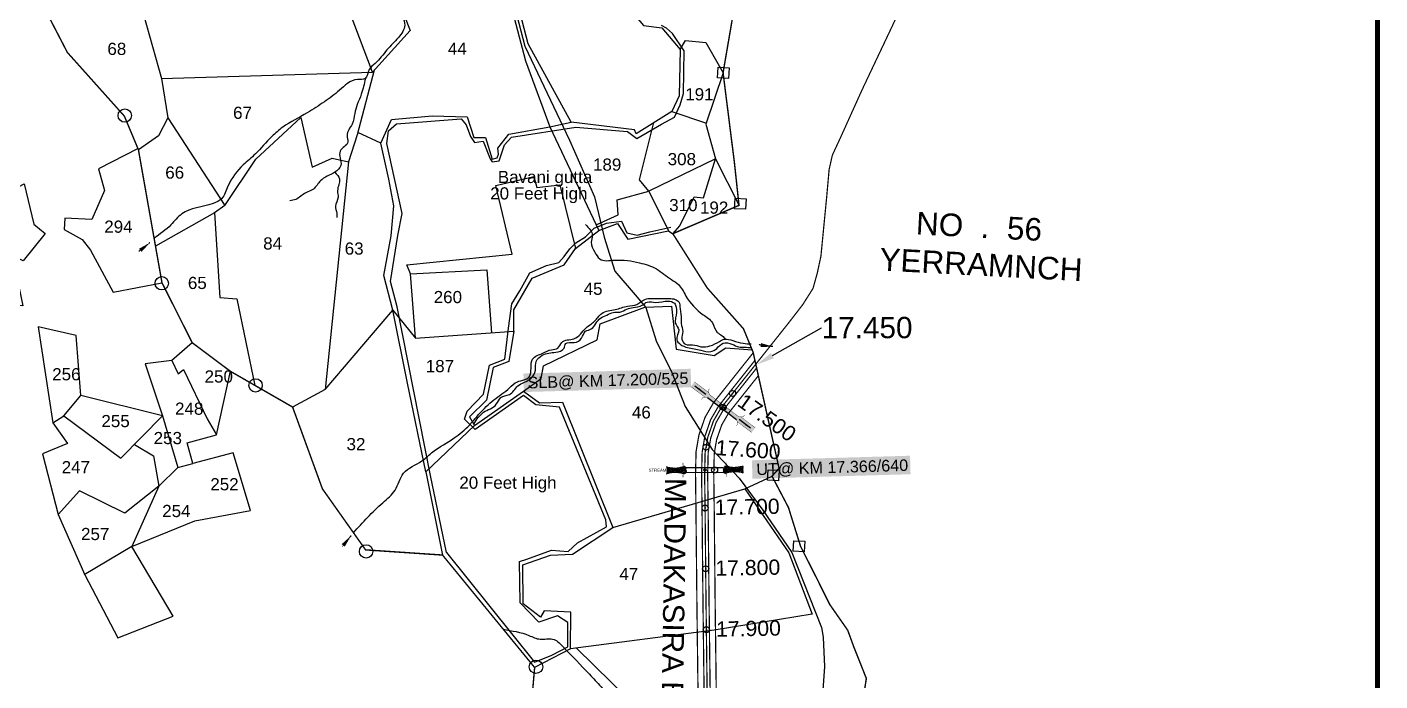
# Model space of a CAD drawing. Header units: feet. Extents: x 777153 to 781638, y 1563156 to 1569660.
# Drawn here: x 779195 to 781419, y 1565510 to 1566584 of the extents above; entities that cross this region are included whole.
import ezdxf
from ezdxf import colors
from ezdxf.entities.mleader import LeaderData, LeaderLine
from ezdxf.enums import TextEntityAlignment as Align
from ezdxf.math import Vec2, Vec3

# ---------------------------------------------------------------- set-up
doc = ezdxf.new("R2010")
doc.units = ezdxf.units.FT
doc.header["$MEASUREMENT"] = 0
doc.header["$PDMODE"] = 32
doc.header["$PDSIZE"] = 10
doc.linetypes.add('ACAD_ISO02W100', pattern=[15, 12, -3])
doc.linetypes.add('HIDDEN2', pattern=[0.1875, 0.125, -0.0625])
for name, color, linetype in [('CANAL1', 242, 'Continuous'), ('CSMark', 72, 'Continuous'), ('Hills', 17, 'Continuous'), ('PLOT', 7, 'Continuous'), ('PLOT NO', 7, 'Continuous'), ('ROADS', 6, 'Continuous'), ('STREAM', 4, 'Continuous'), ('STRUCTURE', 5, 'Continuous'), ('VILLAGE STONES', 240, 'Continuous')]:
    doc.layers.add(name, color=color, linetype=linetype)
doc.layers.add('VILLAGE BOUNDRY', color=5, linetype='HIDDEN2', lineweight=100)
doc.styles.get("Standard").update_dxf_attribs({"font": 'arial.ttf'})
doc.linetypes.add('DOTS', pattern='A,1e-06,-3,["●",Standard,S=3,R=0,X=-1.25,Y=-1.25],-3', length=6.000001)
doc.dimstyles.get("Standard").update_dxf_attribs({"dimtxt": 0.18, "dimasz": 20, "dimexe": 0.18, "dimexo": 0.0625, "dimgap": 0.09, "dimtad": 0, "dimtih": 1, "dimtoh": 1, "dimdec": 4, "dimzin": 0, "dimdsep": 46, "dimtxsty": 'Standard', "dimcen": 0.09, "dimadec": 0, "dimazin": 0, "dimtfac": 1, "dimtdec": 4, "dimtofl": 0, "dimtmove": 0, "dimatfit": 3, "dimfxl": 1, "dimtolj": 1, "dimtzin": 0, "dimarcsym": 0})

# ---------------------------------------------------------------- blocks, each defined once
blk = doc.blocks.new('SLB')
at = {"layer": 'STRUCTURE'}
h = blk.add_hatch(dxfattribs=at)
h.set_pattern_fill('DOTS', color=6, scale=20, angle=320.3722, style=0)
h.set_pattern_definition([(320.372247934, (-159.4327, -72.9564), (1.2786241598, 0.5641323054), [0, -1.25])])
h.paths.add_polyline_path([(769699.5, 1706871.1), (769699.5, 1706861.1), (769729.1, 1706861.1), (769732.1, 1706863.1), (769792.1, 1706863.1), (769795.1, 1706861.1), (769824.7, 1706861.1), (769824.7, 1706871.1), (769795.1, 1706871.1), (769792.1, 1706869.1), (769732.1, 1706869.1), (769729.1, 1706871.1)])
at = {"layer": 'STRUCTURE', "color": 6, "linetype": 'ACAD_ISO02W100', "ltscale": 0.5, "const_width": 0.5}
for points in [[(769699.5, 1706871.1), (769729.1, 1706871.1)], [(769795.1, 1706871.1), (769824.7, 1706871.1)], [(769699.5, 1706861.1), (769729.1, 1706861.1)], [(769795.1, 1706861.1), (769824.7, 1706861.1)]]:
    blk.add_lwpolyline(points, dxfattribs=at)
at = {"layer": 'STRUCTURE', "color": 6, "const_width": 0.628}
for points in [[(769726.1, 1706877.1), (769726.1, 1706873.1), (769732.1, 1706869.1), (769792.1, 1706869.1), (769798.1, 1706873.1), (769798.1, 1706877.1)], [(769726.1, 1706855.1), (769726.1, 1706859.1), (769732.1, 1706863.1), (769792.1, 1706863.1), (769798.1, 1706859.1), (769798.1, 1706855.1)]]:
    blk.add_lwpolyline(points, dxfattribs=at)
at = {"layer": 'STRUCTURE', "color": 6}
blk.add_lwpolyline([(769732.1, 1706863.1), (769792.1, 1706863.1)], dxfattribs=at)
blk.add_lwpolyline([(769732.1, 1706863.1), (769792.1, 1706863.1)], dxfattribs=at)
at = {"layer": 'STRUCTURE', "color": 0}
blk.add_circle((769762.1, 1706866.1), 1.24, dxfattribs=at)
for points in [[(769703.8, 1706866), (769726.7, 1706866)], [(769818.6, 1706865.8), (769795.7, 1706865.8)]]:
    blk.add_leader(points, dimstyle='Standard', override={"dimasz": 10, "dimgap": 0.09, "dimtad": 0}, dxfattribs=at)
blk = doc.blocks.new('UT')
at = {"layer": 'STRUCTURE'}
h = blk.add_hatch(dxfattribs=at)
h.set_pattern_fill('DASH', color=150, scale=8, angle=-39.6278, style=0)
h.set_pattern_definition([(320.372247933, (-4370.464, -6260.8811), (1.40800153113, 0.132407282), [1, -1])])
h.paths.add_polyline_path([(765163, 1700681.9), (765165.6, 1700680.6), (765167.2, 1700680.3), (765169.1, 1700680), (765172.4, 1700679.6), (765176.4, 1700679.3), (765179.5, 1700679.5), (765183.1, 1700679.9), (765187.7, 1700680.9), (765188.9, 1700681.2), (765193.1, 1700682.2), (765196.1, 1700680.2), (765196.1, 1700672.2), (765193.1, 1700670.2), (765190.5, 1700670.8), (765188.1, 1700671.3), (765185.5, 1700671.8), (765183.6, 1700672.1), (765181, 1700672.5), (765180.3, 1700672.5), (765178.5, 1700672.6), (765176.7, 1700672.6), (765174.6, 1700672.5), (765172.5, 1700672.3), (765170.4, 1700672), (765168.5, 1700671.7), (765166.1, 1700671.2), (765165, 1700670.8), (765163, 1700669.7)])
h.paths.add_polyline_path([(765259.1, 1700682.2), (765256.1, 1700680.2), (765256.1, 1700672.2), (765259.1, 1700670.2), (765261.9, 1700671), (765264.4, 1700671.6), (765266.4, 1700672), (765269.1, 1700672.5), (765272.7, 1700673), (765276.1, 1700673.1), (765278.6, 1700672.9), (765281.2, 1700672.7), (765283.9, 1700672.3), (765286.4, 1700671.9), (765288, 1700671.3), (765289.2, 1700670.6), (765289.1, 1700682.7), (765287.6, 1700681.8), (765285.7, 1700681.2), (765283, 1700680.7), (765281.2, 1700680.4), (765276.7, 1700679.9), (765272.7, 1700679.9), (765268.7, 1700680.3), (765264.8, 1700681), (765261.2, 1700681.7)])
at = {"layer": 'STRUCTURE', "color": 150, "const_width": 0.628}
for points in [[(765190.1, 1700688.2), (765190.1, 1700684.2), (765196.1, 1700680.2), (765256.1, 1700680.2), (765262.1, 1700684.2), (765262.1, 1700688.2)], [(765190.1, 1700664.2), (765190.1, 1700668.2), (765196.1, 1700672.2), (765256.1, 1700672.2), (765262.1, 1700668.2), (765262.1, 1700664.2)]]:
    blk.add_lwpolyline(points, dxfattribs=at)
at = {"layer": 'STRUCTURE', "color": 150}
for points in [[(765196.1, 1700680.2), (765256.1, 1700680.2)], [(765196.1, 1700672.2), (765256.1, 1700672.2)], [(765196.1, 1700672.2), (765256.1, 1700672.2)]]:
    blk.add_lwpolyline(points, dxfattribs=at)
at = {"layer": 'STRUCTURE', "color": 0}
blk.add_circle((765226.1, 1700676.2), 1.89, dxfattribs=at)
at = {"layer": 'STRUCTURE', "color": 150}
for points in [[(765163, 1700681.9), (765164.4, 1700681.1), (765167.9, 1700680.2), (765171.2, 1700679.8), (765176.1, 1700679.4), (765184.7, 1700680.3), (765193.1, 1700682.2)], [(765289.1, 1700682.7), (765287.8, 1700681.9), (765284.3, 1700680.9), (765280.9, 1700680.4), (765276.1, 1700679.8), (765267.4, 1700680.5), (765259.1, 1700682.2)], [(765163, 1700669.7), (765164.3, 1700670.6), (765167.8, 1700671.6), (765171.2, 1700672.1), (765176, 1700672.6), (765184.7, 1700672), (765193.1, 1700670.2)], [(765289.2, 1700670.6), (765287.8, 1700671.4), (765284.2, 1700672.3), (765280.9, 1700672.7), (765276.1, 1700673.1), (765267.4, 1700672.2), (765259.1, 1700670.2)]]:
    blk.add_spline(points, degree=3, dxfattribs=at)
at = {"layer": 'STRUCTURE', "color": 0}
blk.add_text('STREAM', height=5, dxfattribs=at).set_placement((765148.2, 1700675.8), align=Align.MIDDLE_CENTER)
for points in [[(765190.9, 1700676), (765164.2, 1700675.8)], [(765289.3, 1700676.7), (765265.4, 1700676.4)]]:
    blk.add_leader(points, dimstyle='Standard', override={"dimasz": 10, "dimgap": 0.09, "dimtad": 0}, dxfattribs=at)

msp = doc.modelspace()

# ---------------------------------------------------------------- linework, layer by layer
at = {"color": 2}
for p in [(780339, 1565960, 39), (780325, 1565857, 40)]:
    msp.add_point(p, dxfattribs=at)
at = {"layer": 'CANAL1', "color": 1, "linetype": 'HIDDEN2', "ltscale": 50}
msp.add_lwpolyline([(780631.1, 1566615.4, 2, 2, 0), (780567.6, 1566481.4, 2, 2, 0), (780531.6, 1566401.8, 2, 2, 0), (780518.7, 1566374, 2, 2, 0), (780513.4, 1566350.6, 2, 2, 0), (780509.4, 1566305.8, 2, 2, 0), (780499.9, 1566208.1, 2, 2, 0), (780493.9, 1566180.3, 2, 2, 0), (780486.9, 1566155.1, 2, 2, 0), (780470.1, 1566128.6, 2, 2, 0), (780447.7, 1566099.6, 2, 2, 0), (780335.4, 1565958.4, 2, 2, 0), (780323.1, 1565937.2, 2, 2, 0), (780313.9, 1565910.6, 2, 2, 0), (780309.5, 1565885.7, 2, 2, 0), (780308.7, 1565850.3, 2, 2, 0), (780309.4, 1565794, 2, 2, 0), (780311, 1565635.8, 2, 2, 0), (780313, 1565476.2, 2, 2, 0)], format="xyseb", dxfattribs=at)
at = {"layer": 'CANAL1', "color": 1, "ltscale": 5, "const_width": 2}
for points in [[(780388.6, 1566049.4), (780323, 1565966.9), (780309.4, 1565943.4), (780299.3, 1565914.3), (780294.6, 1565887.1), (780293.7, 1565850.4), (780294.4, 1565793.9), (780296, 1565635.7), (780298, 1565476.1)], [(780397, 1566011.8), (780347.8, 1565949.9), (780336.8, 1565930.9), (780328.4, 1565906.8), (780324.5, 1565884.2), (780323.7, 1565850.2), (780324.4, 1565794.2), (780326, 1565636), (780328, 1565476.4)]]:
    msp.add_lwpolyline(points, dxfattribs=at)
at = {"layer": 'CANAL1', "color": 5, "ltscale": 5, "const_width": 2}
for points in [[(780391.4, 1566036.9), (780331.2, 1565961.2), (780318.5, 1565939.3), (780309, 1565911.8), (780304.6, 1565886.1), (780303.7, 1565850.3), (780304.4, 1565794), (780306, 1565635.8), (780308, 1565476.2)], [(780394.2, 1566024.3), (780339.5, 1565955.6), (780327.6, 1565935.1), (780318.7, 1565909.3), (780314.5, 1565885.2), (780313.7, 1565850.2), (780314.4, 1565794.1), (780316, 1565635.9), (780318, 1565476.3)]]:
    msp.add_lwpolyline(points, dxfattribs=at)
at = {"layer": 'CSMark', "color": 5, "const_width": 8}
msp.add_lwpolyline([(777157.3, 1569656.1), (781415.1, 1569656.1), (781415.1, 1563159.8), (777157.3, 1563159.8)], close=True, dxfattribs=at)
at = {"layer": 'CSMark', "color": 3}
for p in [(780354.6, 1565982.5), (780311.1, 1565894.3), (780309.4, 1565794.5), (780310.4, 1565694.5), (780311.5, 1565594.5)]:
    msp.add_point(p, dxfattribs=at)
at = {"layer": 'Hills', "lineweight": -2}
for points in [[(779884, 1565721.2), (779857.7, 1565847.9), (779803.1, 1566124.8), (779792.2, 1566166.2), (779804.4, 1566242.1), (779811.6, 1566278.1), (779786.1, 1566392.9), (779789, 1566413.7), (779801.9, 1566425.2), (779908.2, 1566433.6), (779916.8, 1566423.7), (779923.8, 1566404.8), (779930.5, 1566394.6), (779944.6, 1566397), (779955.9, 1566367.9), (779959.3, 1566362.8), (779971.1, 1566364.6), (779979.6, 1566391), (779990.9, 1566403.6), (780097.1, 1566420), (780181.9, 1566412.7), (780197.1, 1566401.3), (780238, 1566425.1), (780259.2, 1566436.2), (780268.3, 1566456.7), (780274, 1566475.2), (780275.2, 1566545.4), (780255.8, 1566573.9), (780246.1, 1566582.4), (780237.5, 1566587.2)], [(779884, 1565721.2), (779991.1, 1565588.1), (780028.7, 1565541.1), (780057.7, 1565552.7), (780083.8, 1565566.2), (780083.9, 1565606.5), (780066.8, 1565617.1), (780036.2, 1565606.6), (780005.2, 1565638.8), (780004.1, 1565706.3), (780016.5, 1565710.4), (780056.8, 1565724.9), (780084.3, 1565723), (780099.6, 1565737), (780147.2, 1565763.5), (780146, 1565774.8), (780070, 1565960), (780031, 1565964.1), (780010.8, 1565979.4), (779931.3, 1565923.3), (779913.6, 1565940.4), (779918, 1565953.5), (779944.9, 1565981.3), (779954.7, 1566029), (779979.9, 1566038.8), (779986.3, 1566089.8), (779991.5, 1566129.9), (780004.6, 1566151.2), (780021.2, 1566180.8), (780048.9, 1566192.8), (780068.7, 1566197.4), (780077.7, 1566207.4), (780086.8, 1566219.9), (780097, 1566230.1), (780112.7, 1566239.9), (780126.8, 1566254.1), (780147.6, 1566262.1), (780171.8, 1566265.3), (780180.7, 1566246.6), (780197.9, 1566242.4), (780218.7, 1566248.1), (780253.2, 1566255.8)]]:
    msp.add_lwpolyline(points, dxfattribs=at)
at = {"layer": 'PLOT', "lineweight": -2}
for points in [[(780293.7, 1566770.4), (780254.7, 1566735.5), (780272.9, 1566706.8), (780261.9, 1566698.6), (780214.7, 1566705.4), (780195.3, 1566723.6), (780175.6, 1566717.7), (780151.5, 1566739.3), (780132.6, 1566730.7), (780118.5, 1566707.8), (780085.5, 1566714.8), (780088.9, 1566639.7), (780165.9, 1566637.4), (780208.1, 1566587), (780238.1, 1566583.4), (780268.4, 1566547.6), (780266.9, 1566471.5), (780254.5, 1566445.8), (780196.1, 1566408.9), (780193.2, 1566415.7), (780089, 1566428), (780018.3, 1566556.8), (779979.5, 1566706.2), (779952.2, 1566808.3)], [(779669.5, 1566756.5), (779879.3, 1566767.9), (779822.5, 1566662.1), (779815.1, 1566602.2), (779824.7, 1566578.6), (779762.4, 1566510.5)], [(779415.4, 1566499.8), (779762.4, 1566510.5), (779669.5, 1566756.5), (779554.4, 1566759.9)], [(779972, 1566689.2), (780014.4, 1566528.8), (780054, 1566420.6), (780089, 1566428)], [(779381.1, 1566622.4), (779415.4, 1566499.8), (779426, 1566435.5), (779410.5, 1566405.9), (779377.7, 1566382.8)], [(780268.4, 1566547.6), (780277.3, 1566562.3), (780310.8, 1566559), (780339, 1566509.4)], [(779765.1, 1566513.5), (779737.2, 1566407.6), (779723.3, 1566363.2), (779684.7, 1565989.1), (779631.2, 1565960.2)], [(780339, 1566509.4), (780310.9, 1566425), (780326.4, 1566368.2), (780365.2, 1566291.5)], [(779426, 1566435.5), (779519.5, 1566291.1), (779571, 1566367.2), (779644.6, 1566435.6), (779663.2, 1566354.5), (779696.5, 1566369.3), (779723.3, 1566363.2)], [(779776.5, 1566393.9), (779793.6, 1566432.8), (779860.6, 1566438.8), (779918.4, 1566437.1), (779929.1, 1566402.9), (779948.6, 1566402.9), (779959.6, 1566367.2), (779967.4, 1566369.7), (779969.7, 1566375.6), (779968.6, 1566385.6), (779986.9, 1566408.3), (780054, 1566420.6)], [(780254.5, 1566445.8), (780311.5, 1566426.8)], [(778871.9, 1566386.5), (778935.3, 1566414.2), (779009.8, 1566319.5), (779136.7, 1566298.7), (779189.8, 1566326.8), (779205.9, 1566260.8), (779224.2, 1566245.3), (779188.1, 1566200.3), (779170.9, 1566208.6), (779187.5, 1566126.6), (779160.1, 1566127.8), (779141.3, 1566212.8), (779135.7, 1566183.1), (779109.3, 1566151.8), (779028.8, 1566173.8), (778976.7, 1566274.5), (778895.7, 1566309), (778863.9, 1566294.5), (778813.6, 1566253.2), (778815.2, 1566199), (778766.4, 1566215.2)], [(779684.7, 1565989.1), (779795.8, 1566119.3), (779781.2, 1566176.3), (779793, 1566241.2), (779797.6, 1566290.5), (779789.2, 1566334.7), (779776.5, 1566393.9), (779738.2, 1566411.2)], [(780053.9, 1566420.6), (780134.7, 1566250.3)], [(780256.4, 1566245), (780268, 1566257.7), (780291.7, 1566305.5), (780306.8, 1566304.1), (780326.4, 1566368.2), (780217.1, 1566314.7), (780201.4, 1566333.5), (780225.3, 1566427.4)], [(779377.3, 1566384.7), (779312.3, 1566351.7), (779321.9, 1566315.7), (779301.3, 1566268.1), (779256.7, 1566270.7), (779255.7, 1566251.8), (779285, 1566235.7), (779298.7, 1566218.1), (779336.3, 1566149), (779416.4, 1566164.5)], [(779825.3, 1566179.1), (779818.8, 1566193.6), (779992.3, 1566211.4), (779965.3, 1566324), (780027.9, 1566339), (780033, 1566320.9), (780070.5, 1566325.3), (780096.2, 1566220.9)], [(780130.4, 1566259.4), (780166.5, 1566276.2), (780165, 1566300.4), (780217.1, 1566314.7), (780249.4, 1566249.8)], [(779502.6, 1566279.1), (779405.7, 1566224.4)], [(779519.5, 1566291.1), (779502.6, 1566279.1), (779511.3, 1566140.2), (779539.5, 1566138.2), (779569.2, 1565995.8)], [(779795.8, 1566119.3), (779833.5, 1566073.3), (779995.2, 1566084.9), (779995.2, 1566119.7), (780025.2, 1566172.1), (780077.9, 1566194), (780096.2, 1566220.9), (780134.7, 1566250.3), (780165.4, 1566261.5), (780182.3, 1566236.1), (780249.4, 1566249.8), (780256.4, 1566245)], [(779833.5, 1566073.3), (779825.3, 1566179.1), (779950.8, 1566185.8), (779958.2, 1566082.2)], [(780011.1, 1565986.5), (780040, 1566007.2), (780043.8, 1566028), (780132.1, 1566070.4), (780136.9, 1566097), (780210.6, 1566124.3), (780254.4, 1566126.1), (780261.9, 1566055.1), (780324.2, 1566044.7), (780343.5, 1566057.3), (780386.8, 1566054.1)], [(779850, 1565853.7), (779820.2, 1565999.4), (779795.8, 1566119.3)], [(779466.2, 1566065.8), (779432.6, 1566036.8), (779388.9, 1566031), (779417.2, 1565945.6), (779283.2, 1565979.4), (779275.1, 1566078), (779213.1, 1566091.9), (779237.2, 1565934.5), (779255.1, 1565946), (779283.2, 1565979.4)], [(779995.2, 1566084.9), (779987, 1566034.8), (779961, 1566025.2), (779949.9, 1565971.6), (779921.8, 1565944.1), (779930.4, 1565930), (780011.1, 1565986.5), (780037.1, 1565967.2), (780074.9, 1565968), (780157.7, 1565762.6), (780374.9, 1565826), (780419.5, 1565846.7)], [(779432.6, 1566036.8), (779443.3, 1566014.6), (779451.6, 1566021.8), (779490.8, 1565940.7), (779506.1, 1565914.6)], [(779366.9, 1565731.1), (779470.7, 1565773.2), (779561.9, 1565790.2), (779533.5, 1565885.1), (779467.1, 1565867.3), (779457.9, 1565901.7), (779506.1, 1565914.6), (779529, 1566018.9)], [(779255.1, 1565946), (779349, 1565876.3), (779417.2, 1565945.6)], [(779417.2, 1565945.6), (779442.5, 1565860.9), (779467.1, 1565867.3)], [(779237.2, 1565934.5), (779261.3, 1565900.2), (779220, 1565883.6), (779245.5, 1565783.6), (779289.6, 1565684.4), (779344.1, 1565581.1), (779435, 1565616.5), (779366.9, 1565731.1), (779288.5, 1565684.5)], [(779930.4, 1565930), (779850, 1565853.7), (779877.7, 1565717.1)], [(779371.1, 1565898.7), (779402.3, 1565880), (779411.5, 1565830.4), (779442.5, 1565860.9)], [(779411.5, 1565830.4), (779355.3, 1565785.9), (779280.6, 1565822.6), (779245.5, 1565783.6)], [(779411.5, 1565830.4), (779366.9, 1565731.1)], [(780374.9, 1565826), (780447.2, 1565720.6), (780485.3, 1565620), (780324.4, 1565593.8), (780088.3, 1565563), (780088.8, 1565623.2), (780044.8, 1565625.5), (780038.9, 1565615.2), (780010.2, 1565637.1), (780009.9, 1565701.3), (780055.4, 1565716.9), (780091.4, 1565718.8), (780157.7, 1565762.6)], [(780088.3, 1565563), (780029.2, 1565532.3)], [(780097.9, 1565564.2), (780184.8, 1565479.1), (780249.3, 1565448.4), (780269.8, 1565445.8), (780272.7, 1565460.2), (780332.3, 1565468.2), (780352.6, 1565454.6), (780336.1, 1565419.5), (780051.7, 1565325.3)]]:
    msp.add_lwpolyline(points, dxfattribs=at)
at = {"layer": 'ROADS', "linetype": 'DOTS', "ltscale": 5}
msp.add_lwpolyline([(779980.7, 1566677.1), (780013.1, 1566553.2), (780086.5, 1566398.5), (780127.6, 1566305.6), (780143.3, 1566239.1), (780161.3, 1566183.6), (780194.6, 1566144.3), (780211.9, 1566123.9), (780228.9, 1566069.2), (780255, 1566017.1), (780276.7, 1565961.2), (780321.3, 1565890.5), (780365.3, 1565843.4), (780404.3, 1565790.8), (780452.3, 1565721.5), (780500.8, 1565598), (780503.6, 1565582.4), (780505.5, 1565533.3), (780500.4, 1565457.9)], dxfattribs=at)
at = {"layer": 'STREAM', "color": 4, "lineweight": -2}
for points in [[(779794.4, 1567616.4), (779791.3, 1567597.6), (779798.5, 1567579), (779789.1, 1567556.4), (779786.7, 1567543.1), (779782.6, 1567523.8), (779786.1, 1567509.7), (779783.6, 1567499.9), (779776.6, 1567494.3), (779771.8, 1567485.6), (779773.3, 1567474.1), (779777.4, 1567467.6), (779792.9, 1567459.9), (779804.9, 1567446.7), (779807.8, 1567432.1), (779802.9, 1567411.7), (779804.9, 1567390.7), (779804, 1567380.1), (779823.7, 1567371.3), (779843.2, 1567372.7), (779858.7, 1567368.3), (779861.5, 1567361.1), (779863.8, 1567343.8), (779863.9, 1567323.9), (779860.7, 1567315.1), (779846, 1567307.5), (779827, 1567297.9), (779817.6, 1567292.7), (779805.5, 1567285.7), (779795.7, 1567273.4), (779785.6, 1567267.3), (779779.6, 1567255.8), (779778.8, 1567244), (779773.3, 1567228.5), (779771, 1567209.1), (779769.6, 1567188.9), (779769.5, 1567175.9), (779770.2, 1567157.2), (779782, 1567128.6), (779782.7, 1567104.6), (779776.4, 1567073.6), (779776.3, 1567046.3), (779787.1, 1567023.8), (779791.2, 1567000.2), (779785.6, 1566971.2), (779788.4, 1566935.8), (779799, 1566895.7), (779812.4, 1566860.3), (779832.9, 1566831.9), (779856.1, 1566791.4), (779865, 1566771.6), (779866.6, 1566760), (779860.1, 1566746.1), (779841.6, 1566720.6), (779830.6, 1566692.3), (779819.6, 1566671.6), (779813.8, 1566651.8), (779810.9, 1566632.5), (779812.6, 1566601.7), (779815.5, 1566587.6), (779805.2, 1566567.4), (779786.2, 1566546.8), (779767, 1566524.8), (779757.3, 1566514.7), (779750.3, 1566499.7), (779737.7, 1566498.2), (779708.3, 1566480.5), (779683.4, 1566461.7), (779655.1, 1566443.4), (779615, 1566419.9), (779596.9, 1566404.5), (779570.1, 1566376), (779550.1, 1566358.1), (779524.9, 1566322.8), (779514.7, 1566302.9), (779500.4, 1566294.5), (779449.1, 1566277.6), (779431.2, 1566259.5), (779403.4, 1566237.5)], [(779750.8, 1566500), (779744.2, 1566474.3), (779737.6, 1566457.1), (779733.4, 1566442.3), (779729.1, 1566425), (779720.7, 1566406.2), (779722.2, 1566395.8), (779709.4, 1566380.6), (779710.5, 1566357), (779700.5, 1566345.9), (779677.1, 1566331.9), (779665.3, 1566318.3), (779652.8, 1566312.2), (779636.6, 1566301.4), (779626.6, 1566299.1)], [(779700.5, 1566345.9), (779708.2, 1566335), (779705.1, 1566315.6), (779706, 1566304.8), (779701.8, 1566290), (779703.8, 1566278.9), (779704.2, 1566271.8)], [(780112.8, 1566260.2), (780123.9, 1566242), (780122.2, 1566231.1), (780128.1, 1566214.6), (780136.1, 1566203.5), (780160.5, 1566201.5), (780201.7, 1566197.1), (780229.4, 1566187.1), (780254.1, 1566169.6), (780265.5, 1566161.5), (780277.9, 1566142.6), (780306.3, 1566111.9), (780321.6, 1566098.6), (780329.4, 1566082.9), (780337.5, 1566077.3), (780342.7, 1566071.8)], [(779731.3, 1565753.7), (779779.6, 1565803.1), (779799.8, 1565823.8), (779813.6, 1565851.4), (779843.8, 1565871.9), (779861.9, 1565886.7), (779896.8, 1565909.5), (779922, 1565930.7), (779934, 1565944.4), (779946.7, 1565958.1), (779972, 1565979.4), (779985, 1565988.9), (779997.1, 1565999.9), (780020.5, 1566010.3), (780025.9, 1566039), (780042.6, 1566048.7), (780057, 1566054.4), (780067.2, 1566057), (780073.7, 1566066.5), (780093.7, 1566072.3), (780114, 1566090.5), (780127.7, 1566101.3), (780139.4, 1566114), (780161.8, 1566120.4), (780182, 1566125.9), (780197.4, 1566128.8), (780210.5, 1566136.8), (780232.7, 1566138.4), (780250.3, 1566138.6), (780260.4, 1566137), (780266, 1566133.1), (780268.2, 1566121.7), (780270.3, 1566104.5), (780270.1, 1566097.4), (780272.6, 1566084.5), (780271.3, 1566071.5), (780277, 1566063.4), (780289, 1566062.6), (780302.6, 1566059.3), (780317.4, 1566060.7), (780333, 1566067.9), (780341, 1566071.6), (780355.1, 1566069.3), (780372.1, 1566064.9), (780385.3, 1566064)], [(779929, 1565932.2), (779945.3, 1565951.6), (779966.1, 1565964.7), (779973.7, 1565975.7), (779987.6, 1565980.8), (780001.7, 1565994.9), (780022.8, 1566007.2), (780030.4, 1566021), (780031.8, 1566035.1), (780041.8, 1566045.2), (780063.9, 1566050.5), (780077.5, 1566056.8), (780080.3, 1566064.5), (780094.3, 1566066), (780106.4, 1566073.4), (780112.9, 1566084.6), (780122.3, 1566088.5), (780129.9, 1566097.6), (780137.5, 1566106.2), (780148.1, 1566111.3), (780158.5, 1566115.8), (780169.5, 1566116.2), (780180.8, 1566121.2), (780191.1, 1566123.8), (780205.9, 1566127.5), (780214.4, 1566132.7), (780228.3, 1566132.2), (780248.8, 1566134.3), (780258.9, 1566130.6), (780262, 1566124.4), (780261, 1566106.9), (780260.5, 1566098.5), (780266, 1566087.1), (780262.8, 1566070.7), (780268.5, 1566063.4), (780280.7, 1566057.9), (780302.3, 1566053.7), (780318.7, 1566051.4), (780328.6, 1566056.5), (780339.1, 1566065.1), (780353.6, 1566063.5), (780364.7, 1566058.9), (780375, 1566058.5), (780385.3, 1566057.8)], [(779977.7, 1565595.1), (780019.8, 1565585), (780038.2, 1565578.9), (780058.8, 1565579.1), (780075.3, 1565567), (780119.3, 1565521.2), (780138.3, 1565500.9), (780164.7, 1565474.2), (780226.8, 1565440), (780265.6, 1565432.9), (780284, 1565431.1), (780293.4, 1565438.2), (780303.2, 1565444.5), (780314.3, 1565441.4), (780319.7, 1565428), (780323.9, 1565415.5), (780319.9, 1565406.4), (780294.5, 1565394.6), (780260.1, 1565379.1), (780230.4, 1565365.1), (780212.3, 1565354.6), (780191.2, 1565338.8), (780170.1, 1565333.6), (780152.7, 1565324.6), (780113.7, 1565311.5), (780093.1, 1565305.8), (780073.5, 1565297.4), (780059.2, 1565287.4), (780043.6, 1565278), (780036.2, 1565276.8)]]:
    msp.add_spline(points, degree=3, dxfattribs=at)
at = {"layer": 'VILLAGE BOUNDRY', "linetype": 'ACAD_ISO02W100', "lineweight": -2}
for points in [[(780380.3, 1566749.2, 2.32, 2.32, 0), (780339, 1566509.4, 2.32, 2.32, 0), (780357.6, 1566362.1, 2.32, 2.32, 0), (780365.2, 1566291.5, 2.32, 2.32, 0), (780256.4, 1566245, 2.32, 2.32, 0), (780313.1, 1566155.6, 2.32, 2.32, 0), (780372.5, 1566088.9, 2.32, 2.32, 0), (780388.4, 1566050.2, 2.32, 2.32, 0), (780431.1, 1565859.4, 2.32, 2.32, 0), (780419.5, 1565846.7, 2.32, 2.32, 0), (780446.5, 1565795.2, 2.32, 2.32, 0), (780466.5, 1565731.2, 2.32, 2.32, 0), (780492.7, 1565679.4, 2.32, 2.32, 0), (780514.4, 1565635.9, 2.32, 2.32, 0), (780544, 1565593.5, 2.32, 2.32, 0), (780553.7, 1565566.9, 2.32, 2.32, 0), (780574.6, 1565514.4, 2.32, 2.32, 0), (780568.5, 1565476.1, 2.32, 2.32, 0)], [(780023.9, 1565472.3, 2.32, 2.32, 0), (780029.2, 1565532.3, 2.32, 2.32, 0), (779877.7, 1565717.1, 2.32, 2.32, 0), (779751.2, 1565725.6, 2.32, 2.32, 0), (779680.2, 1565825.9, 2.32, 2.32, 0), (779631.2, 1565960.2, 2.32, 2.32, 0), (779529, 1566018.9, 2.32, 2.32, 0), (779466.2, 1566065.8, 2.32, 2.32, 0), (779416.4, 1566164.5, 2.32, 2.32, 0), (779377.7, 1566382.8, 2.32, 2.32, 0), (779354.6, 1566438.1, 2.32, 2.32, 0), (779260.8, 1566542.8, 2.32, 2.32, 0), (779227.8, 1566606.4, 2.32, 2.32, 0), (779165.7, 1566683.2, 2.32, 2.32, 0)]]:
    msp.add_lwpolyline(points, format="xyseb", dxfattribs=at)
at = {"layer": 'VILLAGE STONES', "lineweight": -2}
for points in [[(780330.7, 1566518.4), (780348.9, 1566517.5), (780348, 1566500.1), (780329.8, 1566501)], [(780358.8, 1566303.4), (780377, 1566302.5), (780376.1, 1566285), (780357.9, 1566286)], [(780412.9, 1565857.3), (780431.1, 1565856.3), (780430.2, 1565838.9), (780412, 1565839.9)], [(780455.3, 1565740.7), (780473.5, 1565739.8), (780472.6, 1565722.4), (780454.4, 1565723.3)]]:
    msp.add_lwpolyline(points, close=True, dxfattribs=at)
for centre in [(779355.3, 1566439.1), (779416.1, 1566163.5), (779570.3, 1565995.8), (779752.1, 1565723.1), (780031.4, 1565533.5)]:
    msp.add_circle(centre, 11, dxfattribs=at)

# ---------------------------------------------------------------- block references
at = {"layer": 'STRUCTURE', "color": 0}
for name, p, rotation in [('SLB', (-861761.4, 666275.7), 322.9921437948245), ('UT', (19654.2, -136868.7), 0.1539107740609259)]:
    msp.add_blockref(name, p, dxfattribs=dict(at, rotation=rotation))

# ---------------------------------------------------------------- texts
at = {"layer": 'CSMark', "color": 1}
for s, rotation, p in [('17.500', 324.5494, (780367.8, 1565973.8)), ('17.600', 356.114, (780326.9, 1565893.9)), ('17.700', 1.0854, (780325.2, 1565795.4)), ('17.800', 1.0854, (780326.2, 1565695.4)), ('17.900', 1.0854, (780327.3, 1565595.4))]:
    msp.add_text(s, height=25, rotation=rotation, dxfattribs=at).set_placement(p, align=Align.MIDDLE_LEFT)
at = {"layer": 'PLOT NO', "lineweight": -2}
for s, p in [('68', (779342.2, 1566548.6)), ('44', (779902, 1566548.9)), ('67', (779548.9, 1566443.6)), ('63', (779732.4, 1566220.6)), ('45', (780125.3, 1566154.5)), ('46', (780204.6, 1565951.5)), ('47', (780184, 1565686))]:
    msp.add_text(s, height=20, dxfattribs=at).set_placement(p, align=Align.MIDDLE_CENTER)
for s, p in [('191', (780276.8, 1566464)), ('189', (780125.1, 1566348.5)), ('308', (780247.9, 1566357.5)), ('66', (779421.8, 1566335.4)), ('Bavani gutta ', (779968.6, 1566328.2)), ('20 Feet High ', (779956.1, 1566301.2)), ('310', (780250.4, 1566282)), ('192', (780301, 1566277.8)), ('294', (779321.5, 1566246.5)), ('84', (779582.8, 1566219)), ('65', (779459, 1566154.1)), ('260', (779863.2, 1566130.9)), ('187', (779850.1, 1566017.5)), ('256', (779235.9, 1566004.1)), ('250', (779486.5, 1566000.4)), ('248', (779437.9, 1565947.6)), ('255', (779316.8, 1565927.2)), ('253', (779402.7, 1565899.3)), ('32', (779719.9, 1565889.3)), ('247', (779251.5, 1565851.5)), ('252', (779495.9, 1565823.4)), ('20 Feet High', (779905.3, 1565826)), ('254', (779416.8, 1565779.5)), ('257', (779283.3, 1565741.7))]:
    msp.add_text(s, height=20, dxfattribs=at).set_placement(p)
at = {"layer": 'PLOT NO', "color": 1, "lineweight": -2}
for s, p in [('NO  .  56', (780655.4, 1566244)), ('YERRAMNCH', (780595.4, 1566184.7))]:
    msp.add_text(s, height=37.1, rotation=356.9592, dxfattribs=at).set_placement(p)
at = {"layer": 'STRUCTURE', "color": 5, "char_height": 19.002, "attachment_point": 1, "bg_fill": 1, "box_fill_scale": 1.3, "bg_fill_color": 7, "bg_fill_true_color": 16777215, "bg_fill_transparency": 4390977}
for s, insert, width, rotation in [('\\pi0.69126;SLB@ KM 17.200/525', (780016.6, 1566009.7), 263.68, 1.64), ('\\pi1.1384;UT@ KM 17.366/640', (780392.3, 1565867.3), 248.683, 1.6305)]:
    msp.add_mtext(s, dxfattribs=dict(at, insert=insert, width=width, rotation=rotation))
at = {"layer": 'VILLAGE STONES'}
msp.add_text('MADAKASIRA BRANCH CANAL', height=35, rotation=269.1049, dxfattribs=at).set_placement((780243.8, 1565844.1))

# ---------------------------------------------------------------- leaders
at = {"layer": 'VILLAGE BOUNDRY', "lineweight": -2}
for points in [[(779396.6, 1566230.1), (779378.3, 1566215.8)], [(780420.8, 1566059.5), (780397.8, 1566062.4)], [(779727, 1565748.6), (779712.5, 1565730.5)]]:
    msp.add_leader(points, dimstyle='Standard', override={"dimgap": 0.09, "dimtad": 0}, dxfattribs=at)
at = {"layer": 'VILLAGE STONES', "color": 1}
ml = msp.add_multileader_mtext('Standard', dxfattribs=at)
ml.set_content('17.450', color=1)
ml.set_leader_properties()
ml.build(insert=Vec2(0, 0))
ml.multileader.update_dxf_attribs({"dogleg_length": 0.36, "arrow_head_size": 30})
ctx = ml.context
ctx.base_point, ctx.char_height, ctx.arrow_head_size, ctx.landing_gap_size, ctx.plane_origin = Vec3(780500.9, 1566090.5), 35, 30, 0.09, Vec3(780592.5, 1565885.7)
notes = []
notes.append((ctx, [(0, (1, 1, 0), (780500.6, 1566090.5), (1, 0), 0.36, [(0, [(780394.1, 1566029.8)], 0, [])])]))
ctx.mtext.insert, ctx.mtext.flow_direction = Vec3(780501, 1566108.3), 5
for ctx, leaders in notes:
    for number, flags, end, landing, length, lines in leaders:
        leader = LeaderData()
        leader.index, (leader.has_last_leader_line, leader.has_dogleg_vector, leader.attachment_direction) = number, flags
        leader.last_leader_point, leader.dogleg_vector, leader.dogleg_length = Vec3(end), Vec3(landing), length
        for number, points, colour, breaks in lines:
            line = LeaderLine()
            line.index, line.vertices, line.color, line.breaks = number, Vec3.list(points), colors.encode_raw_color(colour), breaks
            leader.lines.append(line)
        ctx.leaders.append(leader)

doc.saveas('drawing.dxf')
